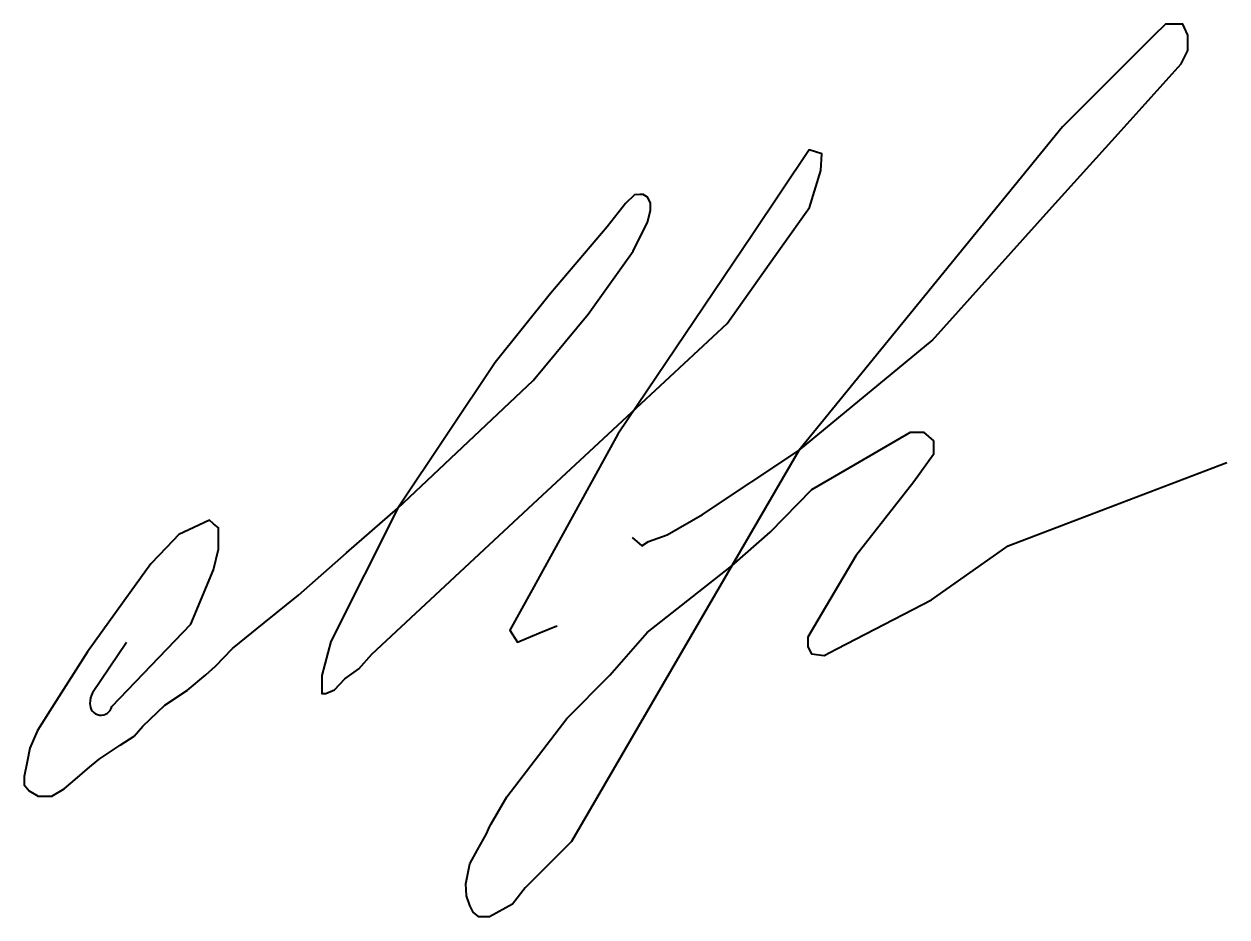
# Model space of a CAD drawing. Header units: millimetres. Extents: x -847 to 1815, y -574 to 1401.
import ezdxf

# ---------------------------------------------------------------- set-up
doc = ezdxf.new("R2010")
doc.units = ezdxf.units.MM

msp = doc.modelspace()

# ---------------------------------------------------------------- linework, layer by layer
at = {"color": 160, "lineweight": 40}
for points in [[(498.9, 265.3), (520.1, 246.6), (534.6, 256), (576.1, 270.9), (654.5, 316.3), (867.7, 457.6), (1162.5, 701.2), (1421.8, 989.1), (1580.9, 1165.7), (1713.8, 1313.4), (1728.3, 1342.9), (1728.3, 1376.8), (1717.1, 1401.1), (1700.4, 1401.1), (1678.8, 1401.1), (1652.5, 1374.8), (1451.4, 1173.8), (867.7, 457.6), (364.8, -407), (262, -509.7), (234.1, -546.1), (183.2, -574.2)], [(516, 1023.7), (503.7, 1023.6), (483.7, 1004.1), (443.6, 952.3), (318.1, 805.1), (195.3, 652), (-20.1, 330.3), (-168.3, 35.1), (-187.9, -40.3), (-187.9, -55.6), (-187.9, -79.8), (-179, -79.8), (-159.6, -72), (-137.3, -47.8), (-106, -25.5), (-77.4, 7.3), (280.1, 339.8), (518.4, 561.6), (709, 738.9), (827.4, 905.4), (891.1, 995), (916.5, 1077.2), (918.5, 1113.9), (890.8, 1122.9), (764.9, 935.8), (467.4, 493.5), (277.2, 149.3), (227.9, 60.1), (245.2, 33.6), (292.4, 53.4), (332.2, 70.1), (332.2, 70.1)], [(-652.3, -108.9), (-478, 73.6), (-427.8, 193.4), (-416.7, 239.3), (-416.7, 265), (-416.7, 286.4), (-427.6, 295.7), (-436.5, 303.2), (-460, 292.4), (-504.7, 271.9), (-531.8, 243.1), (-566, 206.9), (-611.9, 143.3), (-706.5, 12.4), (-785.4, -111.3), (-817.5, -161.8), (-834.2, -201.2), (-840.2, -230.8), (-846.9, -263.7), (-846.9, -281.8), (-835.8, -295.5), (-815.5, -307), (-785.4, -307), (-758.5, -291.1), (-728.9, -265.9), (-706.6, -246.9), (-680.8, -225), (-634.5, -194.6), (-603, -174), (-584, -151.9), (-535.4, -106), (-484.9, -72.8), (-444.4, -38.7), (-423.3, -19.6), (-385.6, 19.8), (-315.9, 76.7), (-239.6, 137.6), (-133.2, 231), (-20.1, 330.3), (280.1, 612.8), (401.4, 759.3), (501, 898.8), (532.7, 963), (539.1, 988.5), (539.1, 1005.6), (533.1, 1018.4), (523.3, 1023.7), (516, 1023.7)], [(186.9, -368), (221.3, -308.8), (354.6, -135.2), (449.7, -39.1), (532.3, 54.8), (608, 114.6), (719.3, 202.5), (804, 277), (896.6, 371.3), (993.4, 427.6), (1092, 484.9)], [(1092, 484.9), (1114.9, 498.3), (1143.5, 498.3), (1165.4, 479.4), (1165.4, 449), (1122.3, 388.2), (994, 224.9), (909.7, 82.6), (887.2, 44.7), (887.2, 23.5), (895.6, 8), (923.4, 4.1), (951.8, 18.9), (1160.9, 127.6), (1331, 246.5), (1566.6, 336.4), (1815, 431.1)], [(-620.3, 33), (-695.5, -78.3)], [(183.2, -574.2), (159.5, -574.2), (147.1, -563.6), (139.4, -549.2), (132.3, -527.8), (131, -501.1), (139.4, -456.9), (156.8, -425.5), (176.1, -390.6), (182.9, -374.9), (186.9, -368)]]:
    msp.add_lwpolyline(points, dxfattribs=at)
for centre, radius, start, end in [((-649.5, -102), 51.7, 152.7603, 180), ((-676.4, -103.1), 24.8, 177.4378, 346.366)]:
    msp.add_arc(centre, radius, start, end, dxfattribs=at)

doc.saveas('drawing.dxf')
